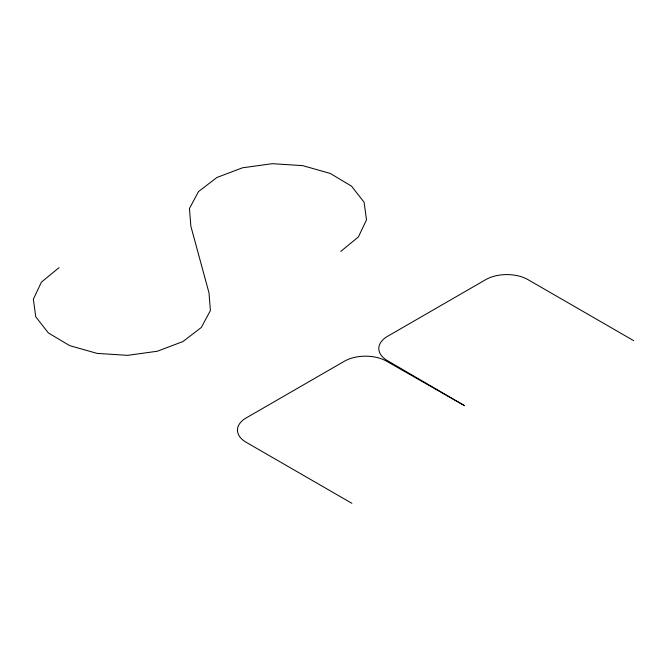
<?xml version="1.0" encoding="UTF-8"?>
<svg xmlns="http://www.w3.org/2000/svg" width="667" height="667" viewBox="0 0 667 667"><rect width="100%" height="100%" fill="white"/><g stroke="black" fill="none" stroke-linecap="round" stroke-linejoin="round"><path stroke-width="1" d="M59.046 267.65L41.437 282.116L33.35 299.166L35.743 316.783L48.324 332.9L69.618 345.606L97.107 353.393L127.53 355.353L157.312 351.242L182.925 341.554L201.342 327.439L210.397 310.547L209.004 292.888L190.845 226.146L189.453 208.488L198.508 191.596L216.925 177.48L242.538 167.792L272.319 163.682L302.743 165.641L330.232 173.428L351.526 186.135L364.107 202.251L366.5 219.868L358.412 236.918L340.804 251.384M633.65 340.645L527.989 279.64A29.882 17.25 0 0 0 485.726 279.64L387.56 336.318A29.882 17.25 0 0 0 387.56 360.714L464.591 405.711L386.66 361.239A29.882 17.25 0 0 0 344.389 361.239L246.223 417.909A29.882 17.25 0 0 0 246.223 442.313L351.884 503.318"/></g></svg>
